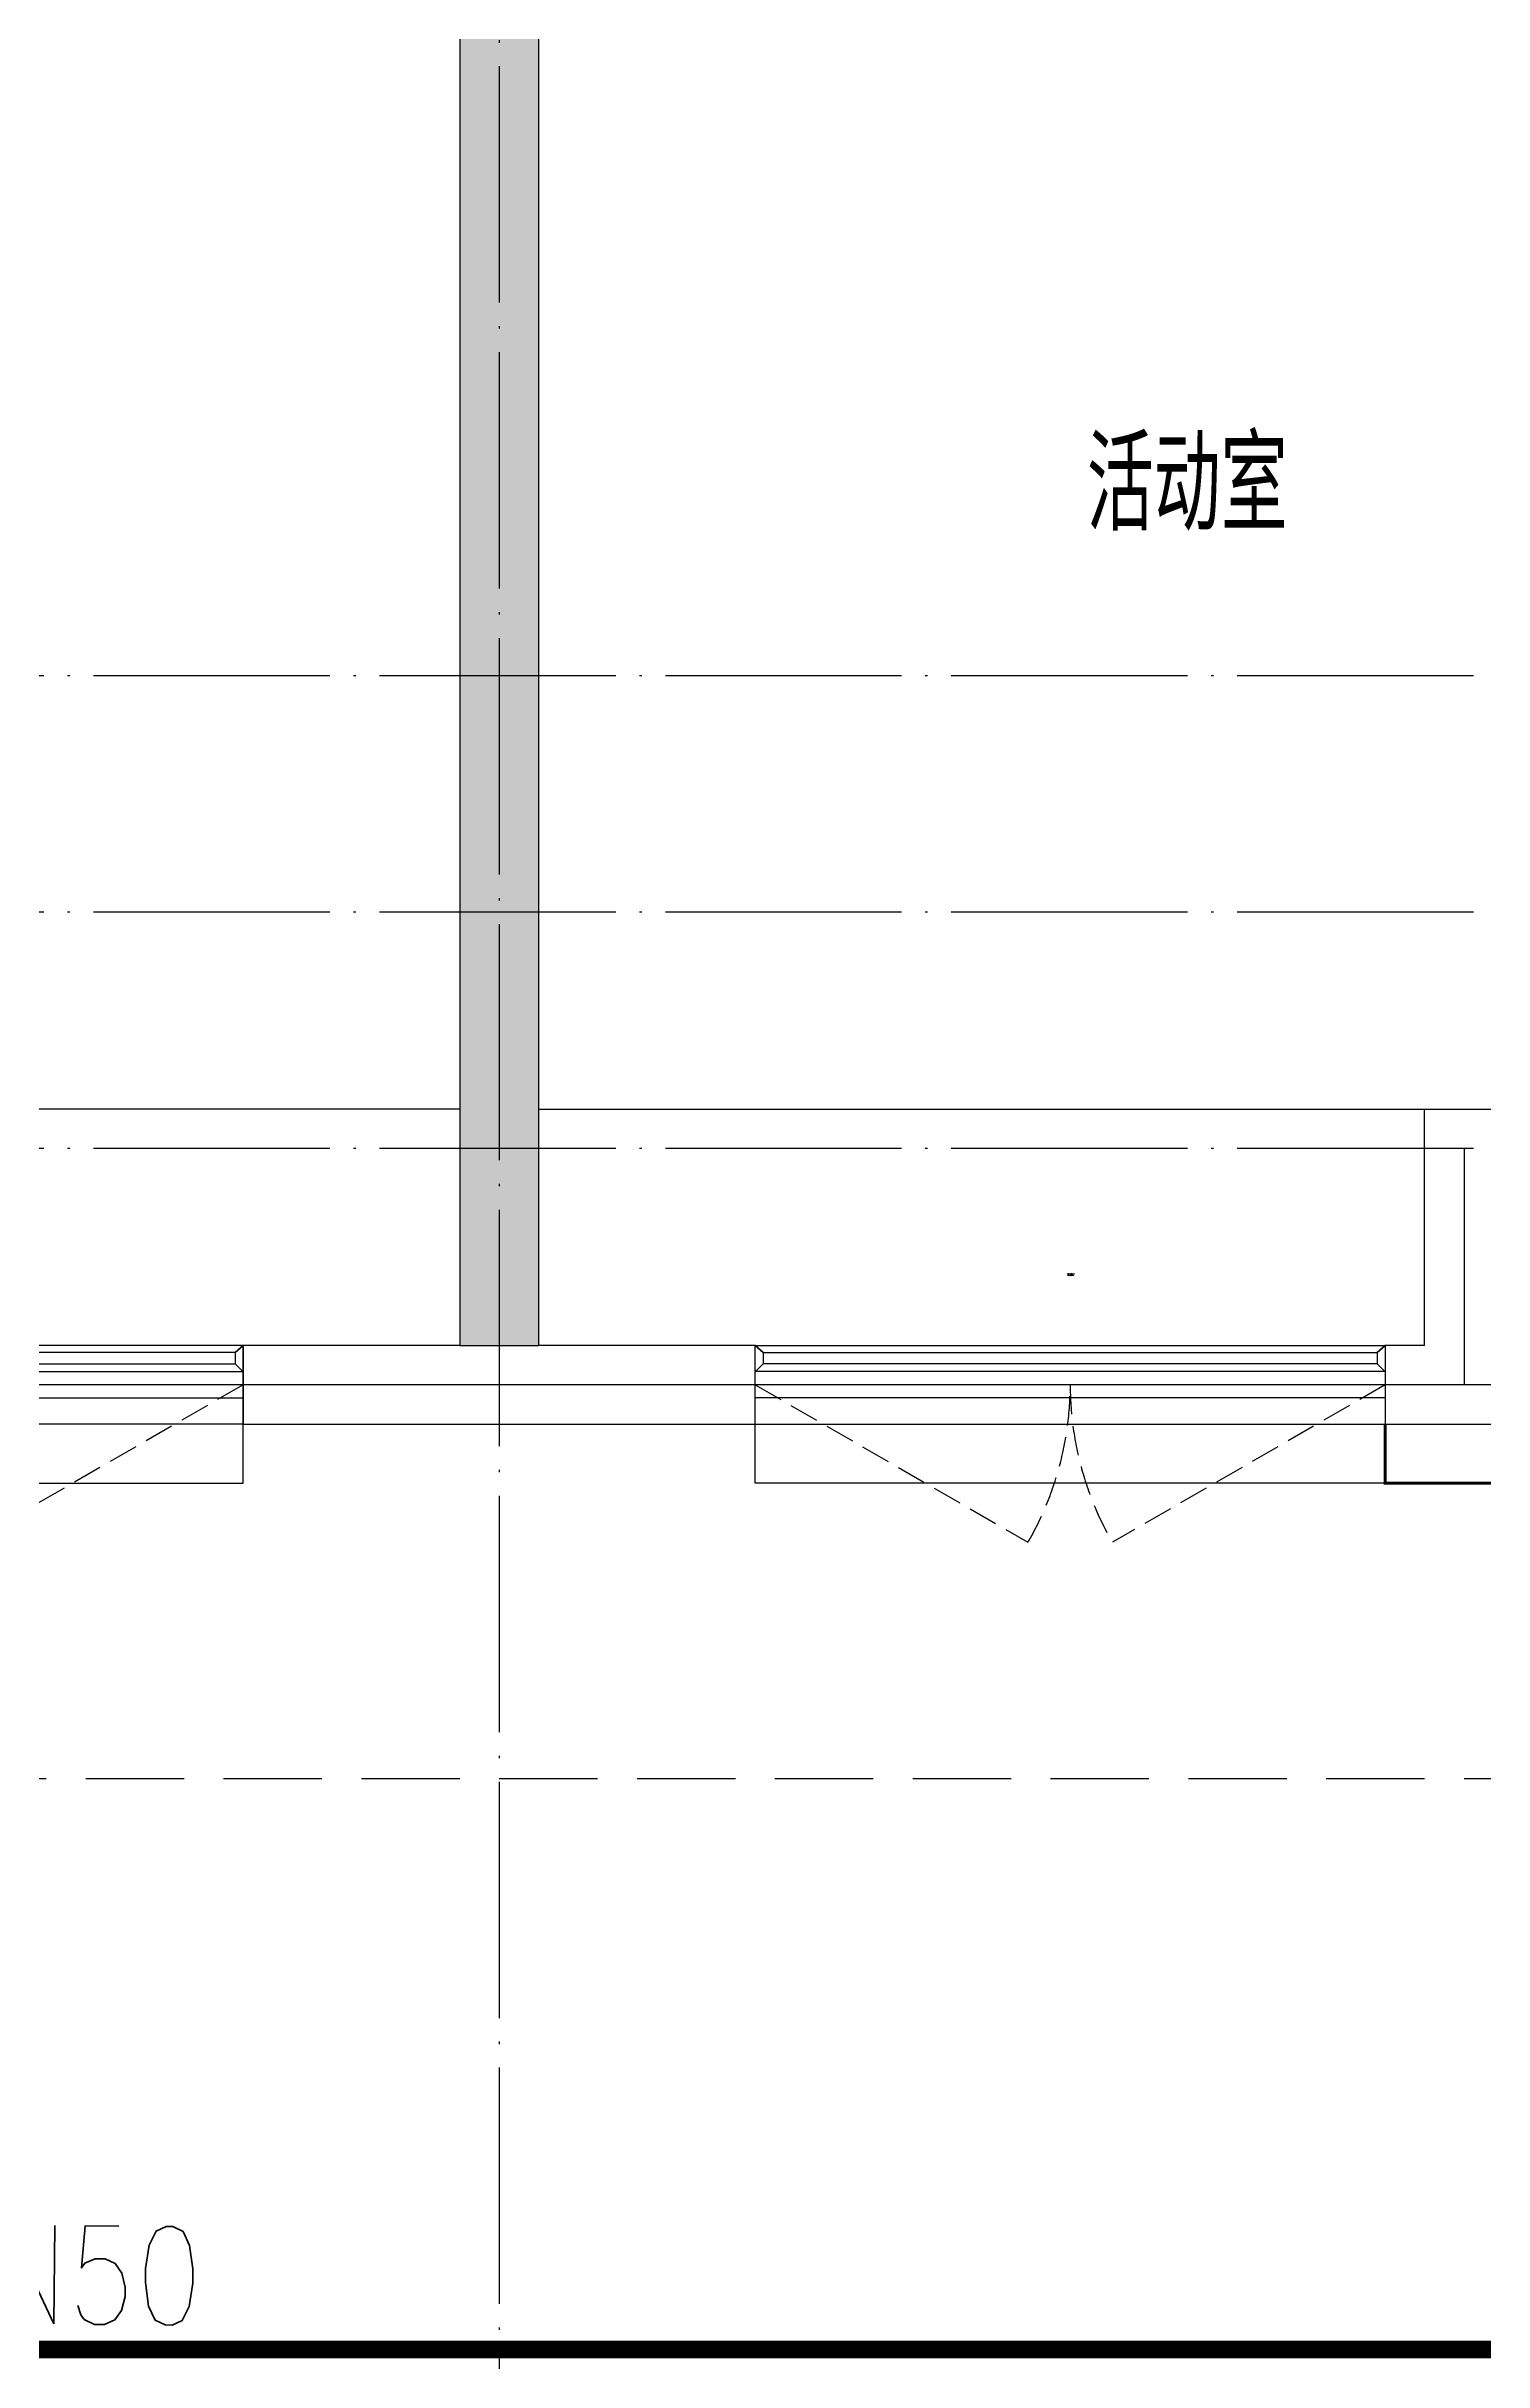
# Model space of a CAD drawing. Extents: x 27938 to 1507990, y 110129 to 923079.
# Drawn here: x 839267 to 842917, y 670177 to 676056 of the extents above; entities that cross this region are included whole.
import ezdxf
from ezdxf.xclip import XClip

# ---------------------------------------------------------------- set-up
doc = ezdxf.new("R2010")
doc.units = 0
doc.header["$LTSCALE"] = 1000
doc.header["$MEASUREMENT"] = 0
doc.header["$XCLIPFRAME"] = 0
doc.linetypes.add('DASH', pattern=[0.35, 0.25, -0.1])
doc.linetypes.add('DOTE', pattern=[2.42, 2, -0.2, 0.02, -0.2])
for name, color, linetype in [('----建筑底图', 8, 'Continuous'), ('3-栏杆1', 135, 'Continuous'), ('3.5方案汇报，与郭总、侯月琴确定户型_t8$0$2020.03.04 -1安徽标准化洋房户型(UA）_t8_t8$0$看线', 154, 'Continuous'), ('DIM_不分区给水', 3, 'Continuous'), ('DOTE', 1, 'Continuous'), ('PIPE-凝结', 150, 'N'), ('PUB_TEXT', 4, 'Continuous'), ('TEXT_凝结', 7, 'Continuous'), ('WALL', 9, 'Continuous'), ('WINDOW', 4, 'Continuous'), ('WINDOW_TEXT', 7, 'Continuous'), ('保温', 6, 'Continuous'), ('卫生间', 6, 'Continuous'), ('看线', 251, 'Continuous')]:
    doc.layers.add(name, color=color, linetype=linetype)
doc.styles.add('_TCH_WINDOW', font='SIMPLEX.shx', dxfattribs={"width": 0.7, "height": 3.5, "bigfont": 'GBCBIG.shx'})
doc.styles.add('_TWT_PIPEDN', font='SIMPLEX', dxfattribs={"width": 0.8, "height": 3.5, "bigfont": 'HZTXT'})
doc.styles.get("Standard").update_dxf_attribs({"font": 'gbenor.shx', "bigfont": 'gbcbig.shx'})
doc.linetypes.add('N', pattern='A,3,-0.2,["N",Standard,S=0.25,R=0,X=-0.1,Y=-0.115],-0.2', length=3.4)

# ---------------------------------------------------------------- blocks, each defined once
blk = doc.blocks.new('A$C148B7D8E')
at = {"layer": '卫生间', "color": 159, "linetype": 'DASH', "true_color": 0x22346e}
blk.add_lwpolyline([(9400.3, 15400), (7700, 15400), (7700, 10800), (7300, 10800), (7300, 10000), (900, 10000), (900, 9000), (-900, 9000), (-900, -900), (1750, -900), (1750, -2100), (23450, -2100), (23450, -900), (25100, -900)], dxfattribs=at)
blk = doc.blocks.new('GDFGDGRD')
at = {"layer": '保温', "linetype": 'Continuous', "ltscale": 10}
h = blk.add_hatch(dxfattribs=at)
h.set_pattern_fill('HEX', color=251, scale=10, angle=90, style=0)
h.set_pattern_definition([(90, (-70765.891, -152124.736), (-16.49778, 1e-15), [9.525, -19.05]), (210, (-70765.891, -152124.736), (8.24889, -14.2874966), [9.525, -19.05]), (150, (-70765.891, -152115.211), (-8.24889, -14.2874966), [9.525, -19.05])])
h.paths.add_polyline_path([(433016.7, 363923.7), (433216.7, 363923.7), (433216.7, 368523.7), (433016.7, 368523.7)])
at = {"layer": '保温', "color": 251, "linetype": 'ByBlock', "ltscale": 10}
blk.add_line((433016.6, 363923.7), (433216.6, 363923.7), dxfattribs=at)
blk = doc.blocks.new('ASDFSD')
at = {"layer": '3-栏杆1', "color": 5}
for p, q in [((681762.6, 334937.5), (681742.3, 334955.3)), ((681742.3, 334955.3), (681762.6, 334937.5)), ((683322.1, 334937.5), (683342.3, 334955.3)), ((683342.3, 334955.3), (683322.1, 334937.5)), ((681742.3, 334888.4), (681762.6, 334908.3)), ((683322.1, 334937.5), (681762.6, 334937.5)), ((681762.6, 334937.5), (681762.6, 334908.3)), ((681762.6, 334908.2), (683322.1, 334908.2)), ((683322.1, 334937.5), (683322.1, 334908.3)), ((683322.1, 334908.3), (683342.3, 334888.4)), ((683342.3, 334888.4), (683322.1, 334908.3))]:
    blk.add_line(p, q, dxfattribs=at)
blk = doc.blocks.new('A$C74D73064')
at = {"layer": 'DOTE', "color": 0}
blk.add_line((186069.2, 61719.3), (-82096.5, 61719.3), dxfattribs=at)
blk = doc.blocks.new('$WINLIB2D$00000001')
at = {"color": 0}
for points in [[(-0.5, 0.5), (-0.5, -0.5)], [(-0.5, 0.5), (0.5, 0.5)], [(0.5, -0.5), (0.5, 0.5)], [(0.5, 0.1667), (-0.5, 0.1667)], [(0.5, -0.1667), (-0.5, -0.1667)], [(-0.5, -0.5), (0.5, -0.5)]]:
    blk.add_lwpolyline(points, dxfattribs=at)

msp = doc.modelspace()

# ---------------------------------------------------------------- linework, layer by layer
at = {"color": 8, "const_width": 8}
msp.add_lwpolyline([(842966.6, 672557.2), (842966.6, 672407.2), (842666.6, 672407.2), (842666.6, 672557.2)], dxfattribs=at)
at = {"layer": '3.5方案汇报，与郭总、侯月琴确定户型_t8$0$2020.03.04 -1安徽标准化洋房户型(UA）_t8_t8$0$看线', "color": 8, "ltscale": 10}
for p, q in [((840316.6, 673357.2), (838066.6, 673357.2)), ((840316.6, 673357.2), (838066.6, 673357.2)), ((840516.6, 673357.2), (842766.6, 673357.2)), ((840516.6, 673357.2), (842766.6, 673357.2))]:
    msp.add_line(p, q, dxfattribs=at)
at = {"layer": 'DIM_不分区给水'}
msp.add_line((850104.1, 672657.2), (829184.1, 672657.2), dxfattribs=at)
at = {"layer": 'DOTE', "color": 169, "linetype": 'DOTE', "ltscale": 0.3}
for p, q in [((840416.6, 677457.2), (840416.6, 666975.2)), ((879916.6, 674457.2), (825916.6, 674457.2)), ((879916.6, 673857.2), (825916.6, 673857.2)), ((879916.6, 673257.2), (825916.6, 673257.2)), ((842866.6, 673257.2), (842866.6, 672657.2)), ((842866.6, 673257.2), (842866.6, 672657.2)), ((879916.6, 672657.2), (825916.6, 672657.2))]:
    msp.add_line(p, q, dxfattribs=at)
at = {"layer": 'PIPE-凝结', "ltscale": 0.5, "const_width": 45}
msp.add_lwpolyline([(830866.6, 670207.2), (852616.6, 670207.2)], dxfattribs=at)
at = {"layer": 'WALL', "color": 8}
for p, q in [((840316.6, 677357.2), (840316.6, 672757.2)), ((840516.6, 677357.2), (840516.6, 672757.2)), ((842766.6, 673357.2), (843516.6, 673357.2)), ((842766.6, 672757.2), (842766.6, 673357.2)), ((842766.6, 673357.2), (843516.6, 673357.2)), ((842766.6, 672757.2), (842766.6, 673357.2)), ((840316.6, 672757.2), (839766.6, 672757.2)), ((839766.6, 672757.2), (839766.6, 672557.2)), ((840316.6, 672757.2), (839766.6, 672757.2)), ((839766.6, 672757.2), (839766.6, 672557.2)), ((841066.6, 672757.2), (840516.6, 672757.2)), ((841066.6, 672757.2), (840516.6, 672757.2)), ((841066.6, 672557.2), (841066.6, 672757.2)), ((841066.6, 672557.2), (841066.6, 672757.2)), ((842766.6, 672757.2), (842666.6, 672757.2)), ((842666.6, 672757.2), (842666.6, 672557.2)), ((842766.6, 672757.2), (842666.6, 672757.2)), ((842666.6, 672757.2), (842666.6, 672557.2)), ((839766.6, 672557.2), (840416.6, 672557.2)), ((840416.6, 672557.2), (841066.6, 672557.2)), ((842666.6, 672557.2), (842966.6, 672557.2))]:
    msp.add_line(p, q, dxfattribs=at)
at = {"layer": 'WINDOW', "color": 8, "linetype": 'DASH', "ltscale": 0.3}
for points in [[(839766.6, 672657.2), (839073.8, 672257.2, -0.131652), (838966.6, 672657.2)], [(839766.6, 672657.2), (839073.8, 672257.2, -0.131652), (838966.6, 672657.2)], [(841066.6, 672657.2), (841759.4, 672257.2, 0.131652), (841866.6, 672657.2)], [(841066.6, 672657.2), (841759.4, 672257.2, 0.131652), (841866.6, 672657.2)], [(842666.6, 672657.2), (841973.8, 672257.2, -0.131652), (841866.6, 672657.2)], [(842666.6, 672657.2), (841973.8, 672257.2, -0.131652), (841866.6, 672657.2)]]:
    msp.add_lwpolyline(points, format="xyb", dxfattribs=at)
at = {"layer": '看线', "color": 8, "ltscale": 0.5}
for points in [[(838166.6, 672557.2), (838166.6, 672407.2), (839766.6, 672407.2), (839766.6, 672557.2)], [(842666.6, 672557.2), (842666.6, 672407.2), (841066.6, 672407.2), (841066.6, 672557.2)]]:
    msp.add_lwpolyline(points, dxfattribs=at)

# ---------------------------------------------------------------- block references
at = {"layer": '----建筑底图', "color": 8}
ref = msp.add_blockref('A$C74D73064', (730993.1, 609539.2), dxfattribs=at)
XClip(ref).set_block_clipping_path([(-72082.5976296387, 50822.2577331646), (-18082.6107620973, 70322.2577319878)])
at = {"color": 8}
for name, p in [('A$C148B7D8E', (827816.6, 673757.2)), ('GDFGDGRD', (407300, 308833.4)), ('ASDFSD', (156424.3, 337801.8)), ('ASDFSD', (156424.3, 337801.8))]:
    msp.add_blockref(name, p, dxfattribs=at)
at = {"color": 8, "xscale": -1}
msp.add_blockref('ASDFSD', (1524408.9, 337801.8), dxfattribs=at)
msp.add_blockref('ASDFSD', (1524408.9, 337801.8), dxfattribs=at)
at = {"layer": 'WINDOW', "color": 8}
ref = msp.add_blockref('$WINLIB2D$00000001', (838966.6, 672657.2), dxfattribs=dict(at, xscale=-1600, yscale=-200, zscale=-1600))
ref.add_attrib('A', 'TC1617', (838959.2, 672934.1), dxfattribs={"layer": 'WINDOW_TEXT', "color": 8, "ltscale": 0.5, "height": 5.95, "style": '_TCH_WINDOW', "width": 0.494118})
ref = msp.add_blockref('$WINLIB2D$00000001', (838966.6, 672657.2), dxfattribs=dict(at, xscale=-1600, yscale=-200, zscale=-1600))
ref.add_attrib('A', 'TC1617', (838959.2, 672934.1), dxfattribs={"layer": 'WINDOW_TEXT', "color": 8, "ltscale": 0.5, "height": 5.95, "style": '_TCH_WINDOW', "width": 0.494118})
ref = msp.add_blockref('$WINLIB2D$00000001', (841866.6, 672657.2), dxfattribs=dict(at, xscale=1600, yscale=-200, zscale=1600))
ref.add_attrib('A', 'TC1617', (841859.2, 672934.1), dxfattribs={"layer": 'WINDOW_TEXT', "color": 8, "ltscale": 0.5, "height": 5.95, "style": '_TCH_WINDOW', "width": 0.494118})
ref = msp.add_blockref('$WINLIB2D$00000001', (841866.6, 672657.2), dxfattribs=dict(at, xscale=1600, yscale=-200, zscale=1600))
ref.add_attrib('A', 'TC1617', (841859.2, 672934.1), dxfattribs={"layer": 'WINDOW_TEXT', "color": 8, "ltscale": 0.5, "height": 5.95, "style": '_TCH_WINDOW', "width": 0.494118})

# ---------------------------------------------------------------- texts
at = {"layer": 'PUB_TEXT', "color": 8}
msp.add_text('活动室', height=236.31, dxfattribs=at).set_placement((841908.6, 674825.5))
at = {"layer": 'TEXT_凝结', "style": '_TWT_PIPEDN', "width": 0.8}
msp.add_text('DN50', height=250, rotation=359.48278, dxfattribs=at).set_placement((838951.6, 670275.3))

doc.saveas('drawing.dxf')
